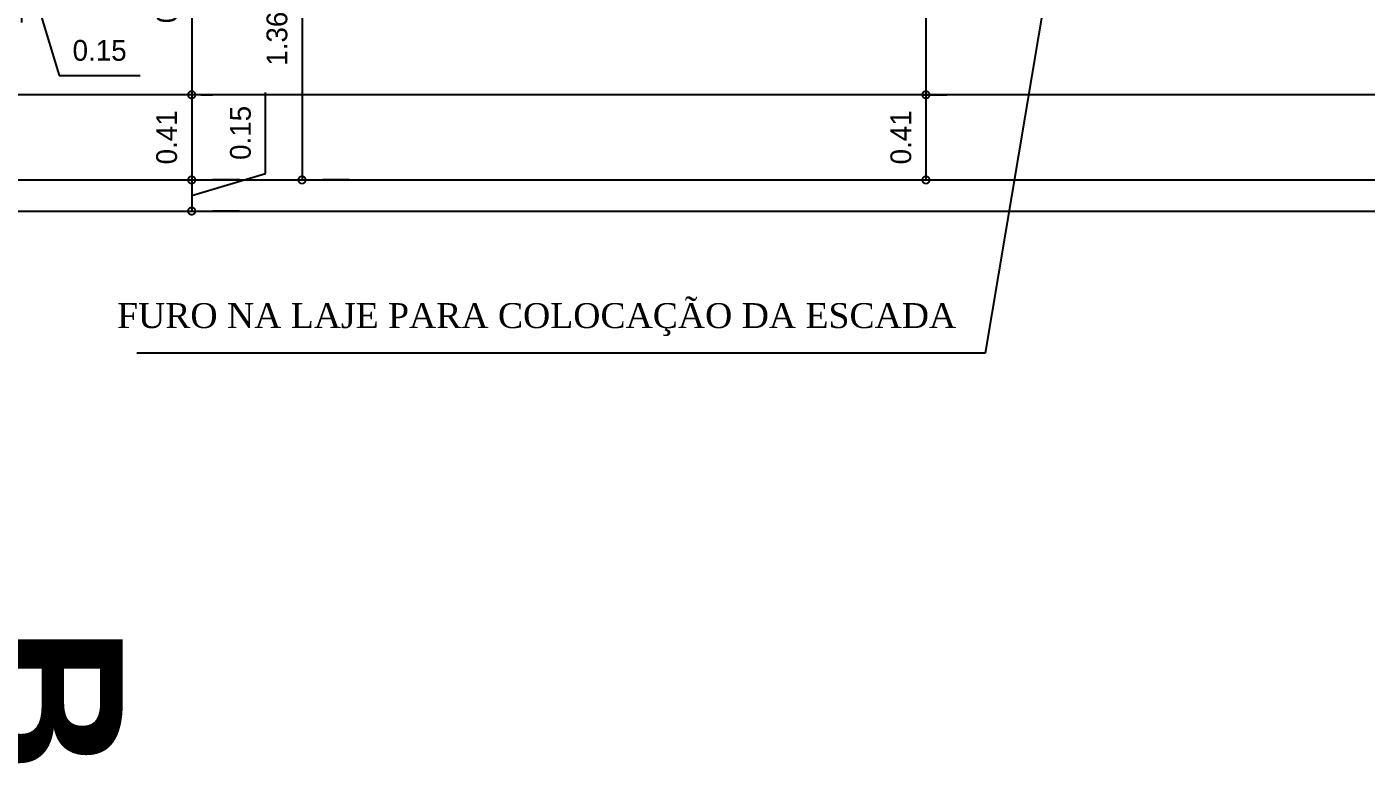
# Model space of a CAD drawing. Extents: x 130 to 509, y 87 to 225.
# Drawn here: x 300.79 to 307.24, y 121.3 to 124.85 of the extents above; entities that cross this region are included whole.
import ezdxf

# ---------------------------------------------------------------- set-up
doc = ezdxf.new("R2010")
doc.units = 0
doc.header["$LTSCALE"] = 7
doc.linetypes.add('ACAD_ISO05W100', pattern=[37.5, 24, -3, 0.5, -3, 0.5, -3, 0.5, -3])
doc.layers.get('0').update_dxf_attribs({"linetype": 'CONTINUOUS'})
doc.layers.get('DEFPOINTS').update_dxf_attribs({"linetype": 'CONTINUOUS'})
for name, color, linetype in [('01', 7, 'CONTINUOUS'), ('06', 6, 'CONTINUOUS'), ('20', 2, 'CONTINUOUS'), ('CORTE', 5, 'ACAD_ISO05W100'), ('COTAS', 7, 'CONTINUOUS'), ('TEXTO', 3, 'CONTINUOUS')]:
    doc.layers.add(name, color=color, linetype=linetype)
doc.styles.add('SANSSERIFBOLD', font='sasb____.pfb')
doc.styles.add('TIMES', font='times.ttf')
doc.dimstyles.get("Standard").update_dxf_attribs({"dimtxt": 0.18, "dimasz": 0.18, "dimexe": 0.18, "dimexo": 0.0625, "dimgap": 0.09, "dimtad": 0, "dimtih": 1, "dimtoh": 1, "dimdec": 4, "dimzin": 0, "dimdsep": 46, "dimtxsty": 'Standard', "dimcen": 0.09, "dimadec": 0, "dimazin": 0, "dimtfac": 1, "dimtdec": 4, "dimtofl": 0, "dimtmove": 0, "dimatfit": 3, "dimfxl": 1, "dimtolj": 1, "dimtzin": 0, "dimarcsym": 0})

# ---------------------------------------------------------------- blocks, each defined once
blk = doc.blocks.new('_DOTSMALL')
at = {"color": 0, "linetype": 'ByBlock', "const_width": 0.5}
blk.add_lwpolyline([(-0.0625, 0, 1), (0.0625, 0, 1)], format="xyb", close=True, dxfattribs=at)
blk = doc.blocks.new('*D98')
at = {"layer": 'COTAS', "color": 0}
for p, q in [((300.7685, 125.3682), (300.7685, 124.8664)), ((300.9185, 124.9664), (300.7685, 124.9664)), ((300.8435, 124.9664), (300.95, 124.6114)), ((300.95, 124.6114), (301.34, 124.6114))]:
    blk.add_line(p, q, dxfattribs=at)
at = {"layer": 'DEFPOINTS', "color": 0}
for p in [(300.7685, 125.6182), (300.9185, 125.6182), (300.7685, 124.9664)]:
    blk.add_point(p, dxfattribs=at)
at = {"layer": 'COTAS', "color": 0, "xscale": 0.07, "yscale": 0.07, "zscale": 0.07, "rotation": 180}
blk.add_blockref('_DOTSMALL', (300.7685, 124.9664), dxfattribs=at)
at = {"layer": 'COTAS', "color": 0, "xscale": 0.07, "yscale": 0.07, "zscale": 0.07}
blk.add_blockref('_DOTSMALL', (300.9185, 124.9664), dxfattribs=at)
at = {"layer": 'COTAS', "color": 2, "insert": (301.145, 124.7314), "char_height": 0.1, "attachment_point": 5}
blk.add_mtext('\\A1;0.15', dxfattribs=at)
blk = doc.blocks.new('*D192')
at = {"layer": 'COTAS', "color": 0}
for p, q in [((305.1218, 127.0561), (305.1218, 124.5182)), ((305.1085, 124.5182), (305.2218, 124.5182))]:
    blk.add_line(p, q, dxfattribs=at)
at = {"layer": 'DEFPOINTS', "color": 0}
for p in [(304.8585, 127.0561), (304.8585, 124.5182), (305.1218, 124.5182)]:
    blk.add_point(p, dxfattribs=at)
at = {"layer": 'COTAS', "color": 0, "xscale": 0.07, "yscale": 0.07, "zscale": 0.07}
for p, rotation in [((305.1218, 127.0561), 90), ((305.1218, 124.5182), 270)]:
    blk.add_blockref('_DOTSMALL', p, dxfattribs=dict(at, rotation=rotation))
at = {"layer": 'COTAS', "color": 2, "insert": (305.0018, 125.7871), "char_height": 0.1, "attachment_point": 5, "rotation": 90}
blk.add_mtext('\\A1;2.54', dxfattribs=at)
blk = doc.blocks.new('*D193')
at = {"layer": 'COTAS', "color": 0}
for p, q in [((305.1218, 124.5182), (305.1218, 124.1082)), ((305.1085, 124.1082), (305.2218, 124.1082))]:
    blk.add_line(p, q, dxfattribs=at)
at = {"layer": 'DEFPOINTS', "color": 0}
for p in [(304.8585, 124.5182), (304.8585, 124.1082), (305.1218, 124.1082)]:
    blk.add_point(p, dxfattribs=at)
at = {"layer": 'COTAS', "color": 0, "xscale": 0.07, "yscale": 0.07, "zscale": 0.07}
for p, rotation in [((305.1218, 124.5182), 90), ((305.1218, 124.1082), 270)]:
    blk.add_blockref('_DOTSMALL', p, dxfattribs=dict(at, rotation=rotation))
at = {"layer": 'COTAS', "color": 2, "insert": (305.0018, 124.3132), "char_height": 0.1, "attachment_point": 5, "rotation": 90}
blk.add_mtext('\\A1;0.41', dxfattribs=at)
blk = doc.blocks.new('*D241')
at = {"layer": '01', "color": 0}
for p, q in [((301.5882, 125.4682), (301.5882, 124.5182)), ((301.6326, 124.5182), (301.6882, 124.5182))]:
    blk.add_line(p, q, dxfattribs=at)
at = {"layer": 'DEFPOINTS', "color": 0}
for p in [(300.9879, 125.4682), (301.3826, 124.5182), (301.5882, 124.5182)]:
    blk.add_point(p, dxfattribs=at)
at = {"layer": '01', "color": 0, "xscale": 0.07, "yscale": 0.07, "zscale": 0.07}
for p, rotation in [((301.5882, 125.4682), 90), ((301.5882, 124.5182), 270)]:
    blk.add_blockref('_DOTSMALL', p, dxfattribs=dict(at, rotation=rotation))
at = {"layer": '01', "color": 2, "insert": (301.4682, 124.9932), "char_height": 0.1, "attachment_point": 5, "rotation": 90}
blk.add_mtext('\\A1;0.95', dxfattribs=at)
blk = doc.blocks.new('*D242')
at = {"layer": '01', "color": 0}
for p, q in [((301.5882, 124.5182), (301.5882, 124.1082)), ((301.8185, 124.1082), (301.6882, 124.1082))]:
    blk.add_line(p, q, dxfattribs=at)
at = {"layer": 'DEFPOINTS', "color": 0}
for p in [(301.3826, 124.5182), (301.5685, 124.1082), (301.5882, 124.1082)]:
    blk.add_point(p, dxfattribs=at)
at = {"layer": '01', "color": 0, "xscale": 0.07, "yscale": 0.07, "zscale": 0.07}
for p, rotation in [((301.5882, 124.5182), 90), ((301.5882, 124.1082), 270)]:
    blk.add_blockref('_DOTSMALL', p, dxfattribs=dict(at, rotation=rotation))
at = {"layer": '01', "color": 2, "insert": (301.4682, 124.3132), "char_height": 0.1, "attachment_point": 5, "rotation": 90}
blk.add_mtext('\\A1;0.41', dxfattribs=at)
blk = doc.blocks.new('*D243')
at = {"layer": '01', "color": 0}
for p, q in [((301.9432, 124.1397), (301.9432, 124.5297)), ((301.5882, 124.0332), (301.9432, 124.1397)), ((301.5882, 124.1082), (301.5882, 123.9582)), ((301.8185, 123.9582), (301.6882, 123.9582))]:
    blk.add_line(p, q, dxfattribs=at)
at = {"layer": 'DEFPOINTS', "color": 0}
for p in [(301.5685, 124.1082), (301.5685, 123.9582), (301.5882, 123.9582)]:
    blk.add_point(p, dxfattribs=at)
at = {"layer": '01', "color": 0, "xscale": 0.07, "yscale": 0.07, "zscale": 0.07}
for p, rotation in [((301.5882, 124.1082), 90), ((301.5882, 123.9582), 270)]:
    blk.add_blockref('_DOTSMALL', p, dxfattribs=dict(at, rotation=rotation))
at = {"layer": '01', "color": 2, "insert": (301.8232, 124.3347), "char_height": 0.1, "attachment_point": 5, "rotation": 90}
blk.add_mtext('\\A1;0.15', dxfattribs=at)
blk = doc.blocks.new('*D255')
at = {"layer": 'COTAS', "color": 0}
for p, q in [((302.1191, 125.4682), (302.1191, 124.1082)), ((302.3466, 124.1082), (302.2191, 124.1082))]:
    blk.add_line(p, q, dxfattribs=at)
at = {"layer": 'DEFPOINTS', "color": 0}
for p in [(302.2114, 125.4682), (302.0966, 124.1082), (302.1191, 124.1082)]:
    blk.add_point(p, dxfattribs=at)
at = {"layer": 'COTAS', "color": 0, "xscale": 0.07, "yscale": 0.07, "zscale": 0.07}
for p, rotation in [((302.1191, 125.4682), 90), ((302.1191, 124.1082), 270)]:
    blk.add_blockref('_DOTSMALL', p, dxfattribs=dict(at, rotation=rotation))
at = {"layer": 'COTAS', "color": 2, "insert": (301.9991, 124.7882), "char_height": 0.1, "attachment_point": 5, "rotation": 90}
blk.add_mtext('\\A1;1.36', dxfattribs=at)
blk = doc.blocks.new('A$C1A152EBB')
at = {"layer": 'CORTE', "color": 4, "style": 'SANSSERIFBOLD'}
blk.add_text('B', height=0.7, rotation=270, dxfattribs=at).set_placement((0.648, 0.7287))

msp = doc.modelspace()

# ---------------------------------------------------------------- linework, layer by layer
at = {"layer": '06'}
for p, q in [((284.9285, 124.1082), (307.8585, 124.1082)), ((284.7785, 123.9582), (307.8585, 123.9582))]:
    msp.add_line(p, q, dxfattribs=at)
at = {"layer": '20'}
msp.add_line((307.8585, 124.5182), (299.4585, 124.5182), dxfattribs=at)

# ---------------------------------------------------------------- block references
at = {"layer": '01'}
msp.add_blockref('A$C1A152EBB', (299.9084, 121.2327), dxfattribs=at)

# ---------------------------------------------------------------- texts
at = {"layer": 'TEXTO', "insert": (305.2675, 123.4356), "char_height": 0.12, "attachment_point": 6, "style": 'TIMES'}
msp.add_mtext('\\A1;FURO NA LAJE PARA COLOCAÇÃO DA ESCADA', dxfattribs=at)

# ---------------------------------------------------------------- dimensions: what is measured, and where the dimension line sits
at = {"layer": '01'}
for base, p1, p2, picture, middle in [((301.5882, 124.5182), (300.9879, 125.4682), (301.3826, 124.5182), '*D241', (301.4682, 124.9932)), ((301.5882, 124.1082), (301.3826, 124.5182), (301.5685, 124.1082), '*D242', (301.4682, 124.3132)), ((301.5882, 123.9582), (301.5685, 124.1082), (301.5685, 123.9582), '*D243', (301.8232, 124.2097))]:
    dim = msp.add_linear_dim(base=base, p1=p1, p2=p2, angle=90, dimstyle='Standard', override={"dimtxt": 0.1, "dimasz": 0.07, "dimexe": 0.1, "dimexo": 0.25, "dimgap": 0.07, "dimtad": 1, "dimtih": 0, "dimtoh": 0, "dimdec": 2, "dimzin": 8, "dimblk1": 'DOTSMALL', "dimblk2": 'DOTSMALL', "dimsah": 1, "dimcen": -0.1, "dimse1": 1, "dimclrt": 2, "dimtdec": 2, "dimtofl": 1, "dimtmove": 1}, dxfattribs=at)
    dim.commit()
    dim.dimension.update_dxf_attribs({"geometry": picture, "text_midpoint": middle})
at = {"layer": 'COTAS'}
for base, p1, p2, picture, middle in [((305.1218, 124.5182), (304.8585, 127.0561), (304.8585, 124.5182), '*D192', (305.0018, 125.7871)), ((302.1191, 124.1082), (302.2114, 125.4682), (302.0966, 124.1082), '*D255', (301.9991, 124.7882)), ((305.1218, 124.1082), (304.8585, 124.5182), (304.8585, 124.1082), '*D193', (305.0018, 124.3132))]:
    dim = msp.add_linear_dim(base=base, p1=p1, p2=p2, angle=90, dimstyle='Standard', override={"dimtxt": 0.1, "dimasz": 0.07, "dimexe": 0.1, "dimexo": 0.25, "dimgap": 0.07, "dimtad": 1, "dimtih": 0, "dimtoh": 0, "dimdec": 2, "dimzin": 8, "dimblk1": 'DOTSMALL', "dimblk2": 'DOTSMALL', "dimsah": 1, "dimcen": -0.1, "dimse1": 1, "dimclrt": 2, "dimtdec": 2, "dimtofl": 1, "dimtmove": 1}, dxfattribs=at)
    dim.commit()
    dim.dimension.update_dxf_attribs({"geometry": picture, "text_midpoint": middle})
dim = msp.add_linear_dim(base=(300.7685, 124.9664), p1=(300.9185, 125.6182), p2=(300.7685, 125.6182), dimstyle='Standard', override={"dimtxt": 0.1, "dimasz": 0.07, "dimexe": 0.1, "dimexo": 0.25, "dimgap": 0.07, "dimtad": 1, "dimtih": 0, "dimtoh": 0, "dimdec": 2, "dimzin": 8, "dimblk1": 'DOTSMALL', "dimblk2": 'DOTSMALL', "dimsah": 1, "dimcen": -0.1, "dimse1": 1, "dimclrt": 2, "dimtdec": 2, "dimtofl": 1, "dimtmove": 1}, dxfattribs=at)
dim.commit()
dim.dimension.update_dxf_attribs({"geometry": '*D98', "text_midpoint": (301.02, 124.7314)})

# ---------------------------------------------------------------- leaders
at = {"layer": 'COTAS', "annotation_type": 0, "has_hookline": 1, "hookline_direction": 1, "text_width": 3.9429}
msp.add_leader([(306.2249, 128.1464), (305.4075, 123.2741), (305.3375, 123.2741)], dimstyle='Standard', override={"dimtxt": 0.1, "dimasz": 0.07, "dimexe": 0.1, "dimexo": 0.25, "dimgap": 0.07, "dimtad": 1, "dimtih": 0, "dimtoh": 0, "dimdec": 2, "dimzin": 8, "dimcen": -0.1, "dimclrt": 2, "dimtdec": 2, "dimtofl": 1, "dimldrblk": 'DOTSMALL'}, dxfattribs=at)

doc.saveas('drawing.dxf')
